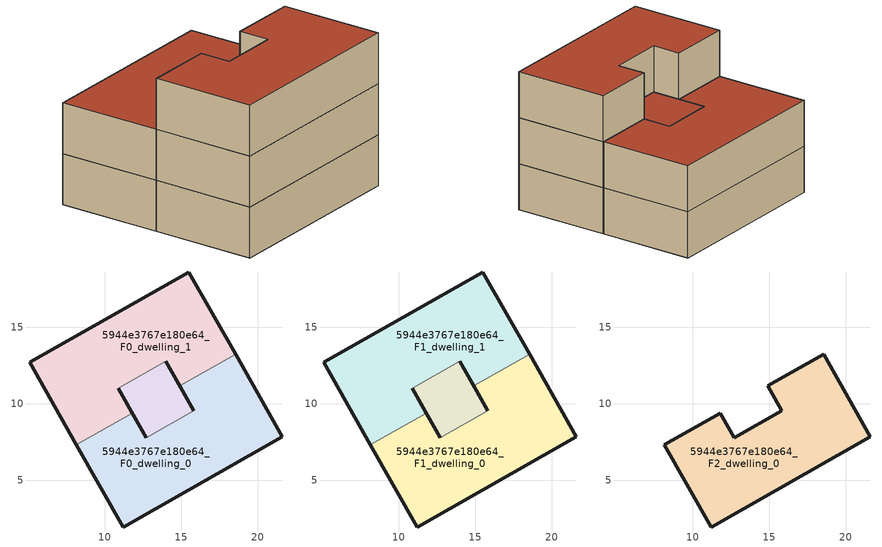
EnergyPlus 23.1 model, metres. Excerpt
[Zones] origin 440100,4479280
5944e3767e180e64_F0_dwelling_0
 floor ground (EU_floor_Construction): 21.61,7.85 18.55,13.24 14.91,11.17 15.83,9.56 12.71,7.79 11.79,9.4 8.15,7.34 11.2,1.95 z0
 wall outside (EU_wall_Construction): 11.79,9.4 12.71,7.79 / 15.83,9.56 14.91,11.17 / 18.55,13.24 21.61,7.85 11.2,1.95 8.15,7.34 z0:3
 wall to 5944e3767e180e64_F0_dwelling_1 (EU_wall_Construction): 8.15,7.34 11.79,9.4 / 14.91,11.17 18.55,13.24 z0:3
 wall to 5944e3767e180e64_F0_circulation (EU_wall_Construction): 12.71,7.79 15.83,9.56 z0:3
5944e3767e180e64_F0_dwelling_1
 floor ground (EU_floor_Construction): 14.91,11.17 18.55,13.24 15.5,18.62 5.09,12.72 8.15,7.34 11.79,9.4 10.87,11.02 13.99,12.79 z0
 wall outside (EU_wall_Construction): 14.91,11.17 13.99,12.79 / 10.87,11.02 11.79,9.4 / 8.15,7.34 5.09,12.72 15.5,18.62 18.55,13.24 z0:3
 wall to 5944e3767e180e64_F0_circulation (EU_wall_Construction): 13.99,12.79 10.87,11.02 z0:3
5944e3767e180e64_F0_circulation
 floor ground (EU_floor_Construction): 15.83,9.56 13.99,12.79 10.87,11.02 12.71,7.79 z0
 wall outside (EU_wall_Construction): 12.71,7.79 10.87,11.02 / 13.99,12.79 15.83,9.56 z0:3
5944e3767e180e64_F1_dwelling_0
 floor to 5944e3767e180e64_F0_dwelling_0 (EU_floor_Construction): 21.61,7.85 18.55,13.24 14.91,11.17 15.83,9.56 12.71,7.79 11.79,9.4 8.15,7.34 11.2,1.95 z3
 wall outside (EU_wall_Construction): 11.79,9.4 12.71,7.79 / 15.83,9.56 14.91,11.17 / 18.55,13.24 21.61,7.85 11.2,1.95 8.15,7.34 z3:6
 wall to 5944e3767e180e64_F1_dwelling_1 (EU_wall_Construction): 8.15,7.34 11.79,9.4 / 14.91,11.17 18.55,13.24 z3:6
 wall to 5944e3767e180e64_F1_circulation (EU_wall_Construction): 12.71,7.79 15.83,9.56 z3:6
5944e3767e180e64_F1_dwelling_1
 floor to 5944e3767e180e64_F0_dwelling_1 (EU_floor_Construction): 14.91,11.17 18.55,13.24 15.5,18.62 5.09,12.72 8.15,7.34 11.79,9.4 10.87,11.02 13.99,12.79 z3
 wall outside (EU_wall_Construction): 14.91,11.17 13.99,12.79 / 10.87,11.02 11.79,9.4 / 8.15,7.34 5.09,12.72 15.5,18.62 18.55,13.24 z3:6
 wall to 5944e3767e180e64_F1_circulation (EU_wall_Construction): 13.99,12.79 10.87,11.02 z3:6
 roof outside (EU_roof_Construction): 15.5,18.62 18.55,13.24 14.91,11.17 13.99,12.79 10.87,11.02 11.79,9.4 8.15,7.34 5.09,12.72 z6
5944e3767e180e64_F1_circulation
 floor to 5944e3767e180e64_F0_circulation (EU_floor_Construction): 15.83,9.56 13.99,12.79 10.87,11.02 12.71,7.79 z3
 wall outside (EU_wall_Construction): 12.71,7.79 10.87,11.02 / 13.99,12.79 15.83,9.56 z3:6
 roof outside (EU_roof_Construction): 13.99,12.79 15.83,9.56 12.71,7.79 10.87,11.02 z6
5944e3767e180e64_F2_dwelling_0
 floor to 5944e3767e180e64_F1_dwelling_0 (EU_floor_Construction): 21.61,7.85 18.55,13.24 14.91,11.17 15.83,9.56 12.71,7.79 11.79,9.4 8.15,7.34 11.2,1.95 z6
 wall outside (EU_wall_Construction): 8.15,7.34 11.79,9.4 12.71,7.79 15.83,9.56 14.91,11.17 18.55,13.24 21.61,7.85 11.2,1.95 8.15,7.34 z6:9
 roof outside (EU_roof_Construction): 18.55,13.24 21.61,7.85 11.2,1.95 8.15,7.34 11.79,9.4 12.71,7.79 15.83,9.56 14.91,11.17 z9
[Building]
EU S2 Campaign: North Axis=0; Terrain=City; Solar Distribution=FullExterior
[Site:Location]
Madrid: Latitude=40.5; Longitude=-3.5; Time Zone=1; Elevation=609
[SizingPeriod:WeatherFileDays]
AnnualSizingPeriod: Begin Month=1; Begin Day of Month=1; End Month=12; End Day of Month=31; Day of Week for Start Day=Monday; Use Weather File Daylight Saving Period=No; Use Weather File Rain and Snow Indicators=No
[MATERIAL]
EU_InternalMass_Material: Roughness=MediumRough; Thickness=0.1; Conductivity=1; Density=1800; Specific Heat=900; Thermal Absorptance=0.9; Solar Absorptance=0.7; Visible Absorptance=0.7
[MATERIAL:NOMASS] Roughness=MediumRough; Thermal Absorptance=0.9; Solar Absorptance=0.7; Visible Absorptance=0.7
Name | Thermal Resistance
EU_wall_NoMass | 0.609216
EU_roof_NoMass | 0.513268
EU_floor_NoMass | 0.568163
[CONSTRUCTION]
EU_wall_Construction: EU_wall_NoMass
EU_roof_Construction: EU_roof_NoMass
EU_floor_Construction: EU_floor_NoMass
EU_InternalMass_Construction: EU_InternalMass_Material
[ZONE] Type=1; Multiplier=1; Ceiling Height=autocalculate; Floor Area=autocalculate; Part of Total Floor Area=Yes
Name | Volume
5944e3767e180e64_F0_dwelling_0; 5944e3767e180e64_F1_dwelling_0; 5944e3767e180e64_F2_dwelling_0 | 202.118
5944e3767e180e64_F0_dwelling_1 | 202.12
5944e3767e180e64_F1_dwelling_1 | 202.121
5944e3767e180e64_F0_circulation | 39.9833
5944e3767e180e64_F1_circulation | 39.9836
[INTERNALMASS] Construction=EU_InternalMass_Construction
Name | Zone or ZoneList | Surface Area
5944e3767e180e64_F0_dwelling_0_EU_InternalMass | 5944e3767e180e64_F0_dwelling_0 | 67.3735
5944e3767e180e64_F0_dwelling_1_EU_InternalMass | 5944e3767e180e64_F0_dwelling_1 | 67.3735
5944e3767e180e64_F1_dwelling_0_EU_InternalMass | 5944e3767e180e64_F1_dwelling_0 | 67.3735
5944e3767e180e64_F1_dwelling_1_EU_InternalMass | 5944e3767e180e64_F1_dwelling_1 | 67.3735
5944e3767e180e64_F2_dwelling_0_EU_InternalMass | 5944e3767e180e64_F2_dwelling_0 | 148.191
[OTHEREQUIPMENT] Fuel Type=Electricity; Design Level Calculation Method=Watts/Area; Power per Zone Floor Area=1; Fraction Latent=0; Fraction Radiant=0; Fraction Lost=0; Carbon Dioxide Generation Rate=0; EndUse Subcategory=EU_Step8_InternalGains
Name | Zone or ZoneList or Space or SpaceList | Schedule
EU_Step8_InternalGain_5944e3767e180e64_F0_dwelling_0_f000 | 5944e3767e180e64_F0_dwelling_0 | EU_Step8_GainSchedule_5944e3767e180e64_F0_dwelling_0_f000
EU_Step8_InternalGain_5944e3767e180e64_F0_dwelling_1_f000 | 5944e3767e180e64_F0_dwelling_1 | EU_Step8_GainSchedule_5944e3767e180e64_F0_dwelling_1_f000
EU_Step8_InternalGain_5944e3767e180e64_F1_dwelling_0_f000 | 5944e3767e180e64_F1_dwelling_0 | EU_Step8_GainSchedule_5944e3767e180e64_F1_dwelling_0_f000
EU_Step8_InternalGain_5944e3767e180e64_F1_dwelling_1_f000 | 5944e3767e180e64_F1_dwelling_1 | EU_Step8_GainSchedule_5944e3767e180e64_F1_dwelling_1_f000
EU_Step8_InternalGain_5944e3767e180e64_F2_dwelling_0_f000 | 5944e3767e180e64_F2_dwelling_0 | EU_Step8_GainSchedule_5944e3767e180e64_F2_dwelling_0_f000
[ZONEINFILTRATION:DESIGNFLOWRATE] Schedule=EU_AlwaysOn; Design Flow Rate Calculation Method=Flow/Area; Flow Rate per Floor Area=0.0005; Constant Term Coefficient=1; Temperature Term Coefficient=0; Velocity Term Coefficient=0; Velocity Squared Term Coefficient=0
Name | Zone or ZoneList or Space or SpaceList
EU_Circulation_Infiltration_5944e3767e180e64_F0_circulation | 5944e3767e180e64_F0_circulation
EU_Circulation_Infiltration_5944e3767e180e64_F1_circulation | 5944e3767e180e64_F1_circulation
[ZONEVENTILATION:DESIGNFLOWRATE] Schedule=EU_AlwaysOn; Design Flow Rate Calculation Method=AirChanges/Hour; Air Changes per Hour=0.752966; Ventilation Type=Natural; Fan Pressure Rise=0; Fan Total Efficiency=1; Constant Term Coefficient=1; Temperature Term Coefficient=0; Velocity Term Coefficient=0; Velocity Squared Term Coefficient=0; Minimum Indoor Temperature=-100; Maximum Indoor Temperature=100; Delta Temperature=-100; Minimum Outdoor Temperature=-100; Maximum Outdoor Temperature=100; Maximum Wind Speed=40
Name | Zone or ZoneList or Space or SpaceList
EU_ConstantAir_5944e3767e180e64_F0_dwelling_0 | 5944e3767e180e64_F0_dwelling_0
EU_ConstantAir_5944e3767e180e64_F0_dwelling_1 | 5944e3767e180e64_F0_dwelling_1
EU_ConstantAir_5944e3767e180e64_F1_dwelling_0 | 5944e3767e180e64_F1_dwelling_0
EU_ConstantAir_5944e3767e180e64_F1_dwelling_1 | 5944e3767e180e64_F1_dwelling_1
EU_ConstantAir_5944e3767e180e64_F2_dwelling_0 | 5944e3767e180e64_F2_dwelling_0
[HVACTEMPLATE:THERMOSTAT] Constant Heating Setpoint=20; Constant Cooling Setpoint=50
EU_HeatOnly_5944e3767e180e64_F0_dwelling_0; EU_HeatOnly_5944e3767e180e64_F0_dwelling_1; EU_HeatOnly_5944e3767e180e64_F1_dwelling_0; EU_HeatOnly_5944e3767e180e64_F1_dwelling_1; EU_HeatOnly_5944e3767e180e64_F2_dwelling_0
[HVACTEMPLATE:ZONE:IDEALLOADSAIRSYSTEM] System Availability Schedule=EU_AlwaysOn; Maximum Heating Supply Air Temperature=50; Minimum Cooling Supply Air Temperature=13; Maximum Heating Supply Air Humidity Ratio=0.0156; Minimum Cooling Supply Air Humidity Ratio=0.0077; Heating Limit=NoLimit; Cooling Limit=NoLimit; Heating Availability Schedule=EU_AlwaysOn; Cooling Availability Schedule=EU_CoolingOff; Dehumidification Control Type=ConstantSensibleHeatRatio; Cooling Sensible Heat Ratio=0.7; Dehumidification Setpoint=60; Humidification Control Type=None; Humidification Setpoint=30; Outdoor Air Method=None; Outdoor Air Flow Rate per Person=0.00944; Outdoor Air Flow Rate per Zone Floor Area=0; Outdoor Air Flow Rate per Zone=0; Demand Controlled Ventilation Type=None; Outdoor Air Economizer Type=NoEconomizer; Heat Recovery Type=None; Sensible Heat Recovery Effectiveness=0.7; Latent Heat Recovery Effectiveness=0.65
Name | Template Thermostat
5944e3767e180e64_F0_dwelling_0 | EU_HeatOnly_5944e3767e180e64_F0_dwelling_0
5944e3767e180e64_F0_dwelling_1 | EU_HeatOnly_5944e3767e180e64_F0_dwelling_1
5944e3767e180e64_F1_dwelling_0 | EU_HeatOnly_5944e3767e180e64_F1_dwelling_0
5944e3767e180e64_F1_dwelling_1 | EU_HeatOnly_5944e3767e180e64_F1_dwelling_1
5944e3767e180e64_F2_dwelling_0 | EU_HeatOnly_5944e3767e180e64_F2_dwelling_0
[SIZING:ZONE] Zone Cooling Design Supply Air Temperature Input Method=SupplyAirTemperature; Zone Cooling Design Supply Air Temperature=13; Zone Heating Design Supply Air Temperature Input Method=SupplyAirTemperature; Zone Heating Design Supply Air Temperature=50; Zone Cooling Design Supply Air Humidity Ratio=0.008; Zone Heating Design Supply Air Humidity Ratio=0.008; Cooling Design Air Flow Method=DesignDay; Cooling Design Air Flow Rate=0; Cooling Minimum Air Flow per Zone Floor Area=0.000762; Cooling Minimum Air Flow=0; Cooling Minimum Air Flow Fraction=0.2; Heating Design Air Flow Method=DesignDay; Heating Design Air Flow Rate=0; Heating Maximum Air Flow per Zone Floor Area=0.002032; Heating Maximum Air Flow=0.141576; Heating Maximum Air Flow Fraction=0.3; Account for Dedicated Outdoor Air System=No; Dedicated Outdoor Air System Control Strategy=NeutralSupplyAir; Dedicated Outdoor Air Low Setpoint Temperature for Design=autosize; Dedicated Outdoor Air High Setpoint Temperature for Design=autosize; Zone Load Sizing Method=Sensible Load Only No Latent Load; Zone Latent Cooling Design Supply Air Humidity Ratio Input Method=HumidityRatioDifference; Zone Cooling Design Supply Air Humidity Ratio Difference=0.005; Zone Latent Heating Design Supply Air Humidity Ratio Input Method=HumidityRatioDifference; Zone Humidification Design Supply Air Humidity Ratio Difference=0.005
5944e3767e180e64_F0_dwelling_0; 5944e3767e180e64_F0_dwelling_1; 5944e3767e180e64_F1_dwelling_0; 5944e3767e180e64_F1_dwelling_1; 5944e3767e180e64_F2_dwelling_0
[SCHEDULE:CONSTANT]
Name | Hourly Value
EU_AlwaysOn | 1
EU_CoolingOff | 0
[SCHEDULE:FILE] Column Number=1; Rows to Skip at Top=0; Number of Hours of Data=8760; Column Separator=Comma; Interpolate to Timestep=No; Minutes per Item=60; Adjust Schedule for Daylight Savings=Yes
Name | File
EU_Step8_GainSchedule_5944e3767e180e64_F0_dwelling_0_f000 | ../../schedules/5944e3767e180e64/5944e3767e180e64_F0_dwelling_0_f000_gain.csv
EU_Step8_GainSchedule_5944e3767e180e64_F0_dwelling_1_f000 | ../../schedules/5944e3767e180e64/5944e3767e180e64_F0_dwelling_1_f000_gain.csv
EU_Step8_GainSchedule_5944e3767e180e64_F1_dwelling_0_f000 | ../../schedules/5944e3767e180e64/5944e3767e180e64_F1_dwelling_0_f000_gain.csv
EU_Step8_GainSchedule_5944e3767e180e64_F1_dwelling_1_f000 | ../../schedules/5944e3767e180e64/5944e3767e180e64_F1_dwelling_1_f000_gain.csv
EU_Step8_GainSchedule_5944e3767e180e64_F2_dwelling_0_f000 | ../../schedules/5944e3767e180e64/5944e3767e180e64_F2_dwelling_0_f000_gain.csv
